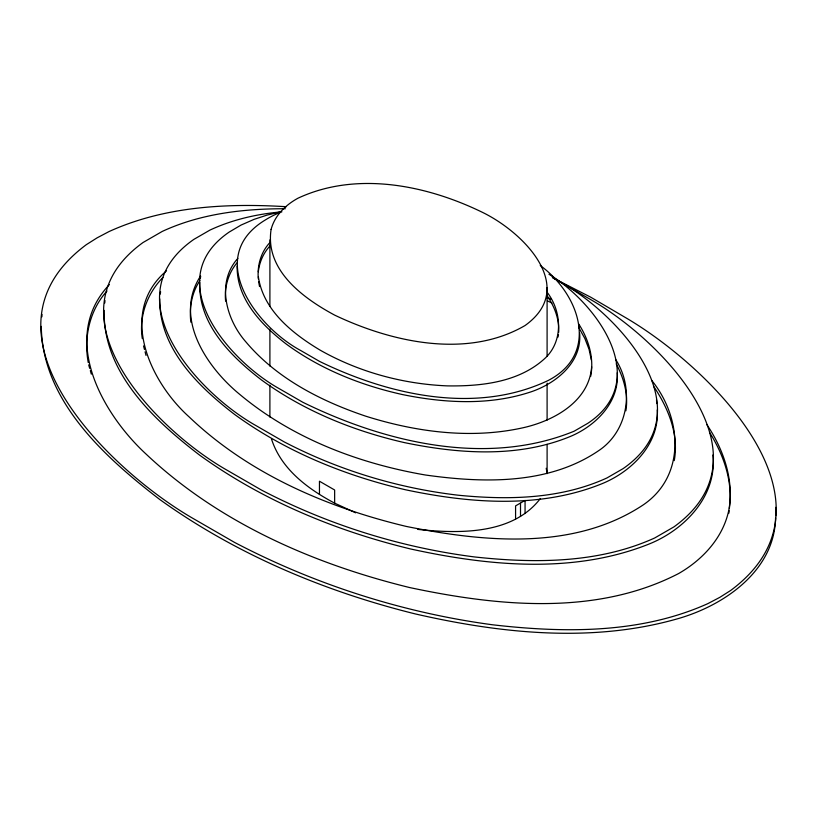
<?xml version="1.0" encoding="UTF-8"?>
<svg xmlns="http://www.w3.org/2000/svg" width="817" height="817" viewBox="0 0 817 817"><rect width="100%" height="100%" fill="white"/><g stroke="black" fill="none" stroke-linecap="round" stroke-linejoin="round"><path stroke-width="1.23" d="M269.896 417.078L269.896 385.205M269.906 366.087L269.906 329.108M269.906 306.161L269.906 239.871M41.279 326.392C42.321 401.045 104.729 457.122 159.57 499.35C235.98 554.222 324.155 591.324 415.21 613.904C501.23 633.583 593.071 643.326 679.07 618.346C724.985 604.897 774.363 570.501 775.568 518.101M41.892 316.822L42.045 314.422M775.721 515.711L775.793 507.337M104.137 310.358C102.83 372.511 153.831 419.979 199.46 455.008C262.38 500.443 335.307 530.754 410.502 548.953C488.352 565.987 573.156 574.269 648.912 544.102C684.605 529.855 717.357 495.929 712.873 455.008M104.77 302.984L104.984 300.523M728.917 513.137L729.142 510.727M729.356 508.317C733.135 481.632 723.617 454.701 709.513 432.346M674.25 460.625C679.08 434.45 668.316 408.367 654.029 386.921M159.744 298.869C158.927 348.185 198.194 386.461 234.571 414.413C285.399 451.444 344.713 475.627 405.743 489.822C470.041 503.364 539.925 508.909 602.139 483.654C631.755 471.48 659.513 444.091 657.256 409.899M160.316 294.079L160.602 291.689M199.818 282.406C198.041 323.808 230.884 356.406 261.328 379.844C303.761 410.89 353.455 430.957 404.517 442.63C458.756 453.854 517.641 458.041 569.98 436.615C595.491 426.086 619.552 402.311 617.233 372.787M200.318 278.709L200.645 276.248M625.863 410.828C628.579 394.713 623.82 378.087 616.202 363.922M591.661 366.813C589.057 401.464 553.987 420.724 523.595 427.638C471.246 439.434 416.302 432.101 365.638 416.149C320.969 401.076 276.84 378.598 245.988 342.017C226.329 319.764 215.851 282.702 237.829 258.407M590.671 376.412C594.276 358.214 588.659 339.433 578.783 324.094M258.315 271.765C259.428 262.032 263.554 252.627 270.376 245.549M558.031 337.053L558.471 334.735M200.553 276.054C173.194 317.742 206.824 367.425 239.738 394.386C292.251 438.3 358.367 463.423 425.279 474.983C483.021 483.143 548.207 484.941 598.473 450.8C628.344 431.1 634.686 388.708 615.589 359.368M199.971 280.527C191.719 292.639 189.125 307.784 190.861 322.184M540.354 498.533C512.565 534.921 458.766 533.726 417.742 529.385M109.396 284.592C59.314 337.441 102.013 413.494 146.192 454.191C218.946 522.768 313.524 564.016 409.705 587.566C497.563 606.214 596.012 616.243 678.641 573.534C702.732 559.706 723.311 537.545 728.917 509.655C734.136 479.691 723.453 449.35 706.879 424.626M106.996 291.036C89.676 310.123 83.548 337.462 88.246 362.523M162.92 277.474C147.254 293.405 138.788 316.353 142.301 338.616M237.012 262.829C228.188 273.378 224.154 287.564 225.635 301.207M270.376 242.077C260.878 251.748 257.028 265.729 258.356 279.046M166.525 270.825C117.709 312.237 149.868 381.651 189.074 416.854C248.705 473.809 326.974 507.5 406.345 526.444C483.909 542.069 573.953 550.883 643.265 504.875C686.26 475.565 681.858 417.497 651.782 380.497M515.578 519.04L515.578 505.886L525.065 500.402L525.065 513.556M280.456 212.328C275.227 214.371 270.192 216.903 265.443 219.885C203.944 256.885 256.058 326.534 300.646 350.483L319.661 361.461C388.81 395.091 475.954 414.985 548.411 380.375C600.27 353.353 579.304 294.018 540.251 265.494M280.946 211.756L266.832 215.167L254.128 219.334L241.025 225.084L229.189 232.069C159.325 279.874 228.27 360.348 279.353 388.729L302.78 402.25C384.674 442.446 486.452 467.069 574.126 431.213L587.811 423.308C652.824 380.232 596.88 303.383 548.942 274.236M281.906 211.828C257.171 213.972 232.539 219.538 209.979 230.077L193.864 239.381C111.163 296.928 196.233 392.14 256.201 425.728L284.265 441.926C338.35 470.081 397.624 488.127 458.174 495.204C508.041 500.167 560.728 499.207 607.021 477.914L623.136 468.611C705.837 411.063 620.767 315.852 560.799 282.263L552.261 277.024M285.327 208.733C243.456 208.682 200.584 213.635 162.246 231.425L143.036 242.516C43.485 314.565 155.312 429.191 226.34 469.795L261.093 489.853C327.556 524.585 400.197 547.451 474.585 556.949C534.778 563.526 598.606 563.454 654.754 537.954L673.964 526.863C773.515 454.803 661.688 340.178 590.66 299.584L557.051 280.119M286.328 206.711C226.585 203.055 164.258 206.374 109.049 231.558L97.152 237.818L86.306 244.681C-32.159 332.825 108.498 469.397 192.301 518.019L234.52 542.396C314.841 584.472 402.475 612.648 492.365 624.76C564.261 633.083 640.681 633.869 707.951 603.579L719.848 597.329L730.694 590.456C849.159 502.312 708.502 365.75 624.699 317.119L590.732 297.194L554.682 278.771M355.62 512.81L334.643 503.149C307.692 488.842 281.017 468.978 271.458 438.903M548.534 297.919L550.791 299.012M547.4 300.86L551.914 303.036M552.639 277.872L555.907 279.516M546.716 297.439L549.964 299.206M546.951 292.037C562.065 311.389 563.618 341.874 544.234 359.01C518.213 382.427 480.907 386.38 447.328 385.879C402.965 384.051 358.877 372.072 320.193 350.176C292.68 333.693 263.34 310.521 258.356 276.779M546.951 295.519C554.396 306.222 559.441 319.171 558.685 332.376M579.386 328.659L584.839 338.452L589.047 349.319L591.334 359.991M88.696 364.872L89.676 368.355M90.33 370.673L91.32 374.155M143.537 345.908L144.466 349.472M145.089 351.851L146.018 355.415M578.722 325.932L579.263 328.424M258.591 281.508L259.53 286.532M546.216 468.274L546.89 471.96M656.5 399.799L656.786 403.588M579.641 333.285C582.174 363.289 554.488 384.736 528.487 392.66C487.861 405.549 444.019 403.016 402.75 394.621C361.124 385.42 320.519 369.294 286.052 343.896C261.644 325.125 236.44 298.981 237.155 266.036M547.094 287.543L547.094 356.375M547.094 383.142L547.104 420.112M547.104 444.336L547.104 473.646M520.511 503.252L520.511 516.405M334.643 503.149L334.643 489.996L319.457 481.223L319.457 494.377M271.091 229.444C264.912 269.865 302.382 297.786 334.643 315.117C391.741 342.303 467.12 359.194 525.065 325.523C578.068 287.482 523.799 232.396 482.357 212.297C426.443 185.05 356.457 170.896 297.98 198.204C285.623 204.934 274.726 215.514 271.091 229.444"/></g></svg>
